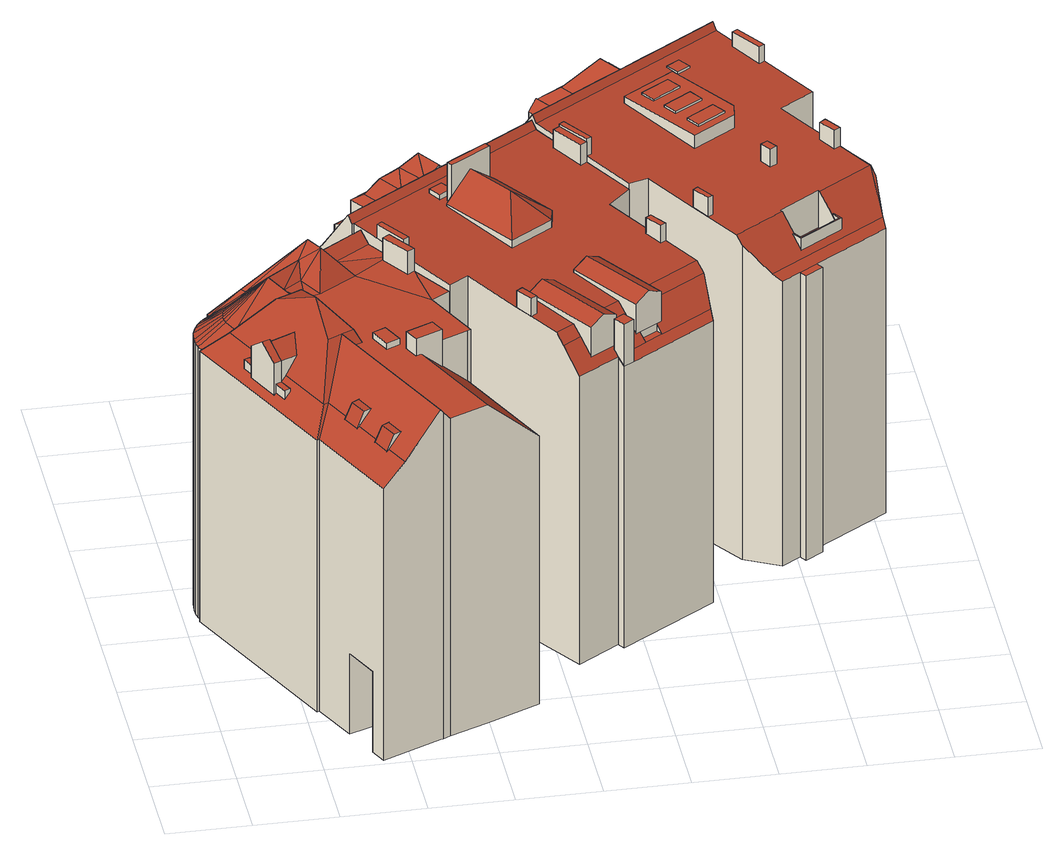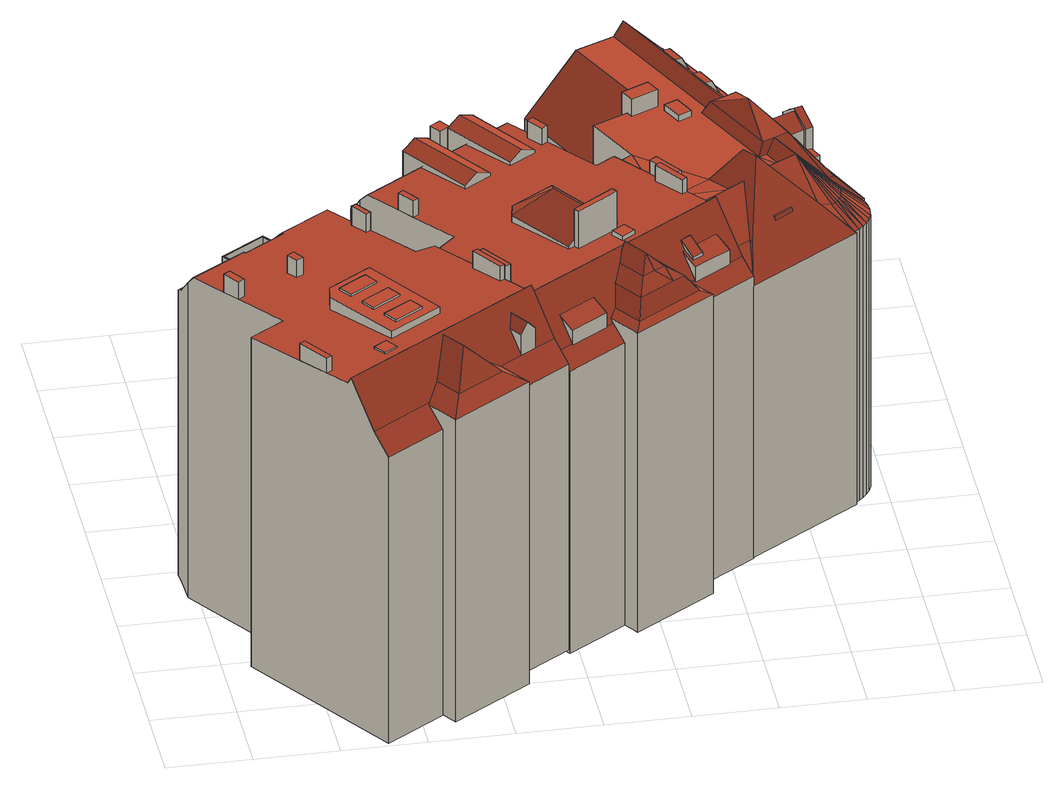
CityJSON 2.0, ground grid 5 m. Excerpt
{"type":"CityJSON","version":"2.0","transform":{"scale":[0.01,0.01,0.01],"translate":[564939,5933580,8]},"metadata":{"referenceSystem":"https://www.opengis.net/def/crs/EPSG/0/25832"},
"CityObjects":{
"building1":{"type":"Building","attributes":{"Grundfläche 2D":208.21,"Grundhöhe NN":8.44,"_sourceDataset":"Hamburg LoD3.0-HH Area 1 (2023), tile 6433","_sourceUrl":"https://suche.transparenz.hamburg.de/dataset/3d-gebaeudemodell-lod3-0-hh-hamburg5"},"children":["building1-1","building1-2","building1-3","building1-4","building1-5","building1-6","building1-7","building1-8","building1-9","building1-10"],"geometry":[{"type":"Solid","lod":"3","boundaries":[[[[0,1,2,3,4]],[[5,2,6]],[[2,1,6]],[[3,7,4]],[[8,7,9,10]],[[4,7,11]],[[7,8,11]],[[9,12,13]],[[9,13,10]],[[12,14,15]],[[12,15,13]],[[14,16,17]],[[14,17,15]],[[17,16,18,19]],[[19,18,20,21]],[[21,20,22,23]],[[23,22,24,25]],[[25,24,26,27,28]],[[27,26,29,30]],[[29,31,32,33,34,35,30]],[[33,32,36,37]],[[38,39,40,41,37,36,42,43]],[[37,41,40,39,38,43,44,45]],[[46,45,44,47,48]],[[49,50,51,52,53,54,55,56,57,46,48,58,59]],[[60,49,59,58,61,62]],[[53,63,64]],[[64,65,66,54,53]],[[67,65,68]],[[65,67,54,66]],[[67,68,69,70]],[[5,6,70,69,71,72]],[[73,54,67,70,6,1,0]],[[0,74,73]],[[74,0,11]],[[0,4,11]],[[74,75,76]],[[75,74,11]],[[74,76,77]],[[74,77,73]],[[78,76,75,79]],[[79,75,27]],[[8,75,11]],[[75,8,10]],[[27,75,25,28]],[[25,75,23]],[[23,75,21]],[[21,75,19]],[[19,75,17]],[[17,75,15]],[[15,75,13]],[[13,75,10]],[[56,76,78]],[[76,56,77]],[[80,57,56,81]],[[46,57,80,45]],[[81,56,78,79]],[[56,55,77]],[[82,45,80,83]],[[37,45,82,33]],[[80,81,83]],[[84,83,81,79]],[[83,84,30,35,34,33,82]],[[84,79,27]],[[30,84,27]],[[77,55,73]],[[55,54,73]],[[62,51,50,49,60]],[[85,3,2,86]],[[87,7,3,85]],[[88,9,7,87]],[[89,12,9,88]],[[90,14,12,89]],[[91,16,14,90]],[[92,18,16,91]],[[93,20,18,92]],[[94,22,20,93]],[[95,24,22,94]],[[96,26,24,95]],[[97,29,26,96]],[[98,32,31,29,97]],[[99,36,32,98]],[[99,100,101,102,103,104,42,36]],[[105,106,47,44,43,42,104]],[[107,48,47,106]],[[108,109,61,58,48,107]],[[109,110,111,112,113,114,62,61]],[[52,51,62,114,115]],[[116,53,52,115]],[[117,63,53,116]],[[118,119,71,69,68,65,64,63,117]],[[120,72,71,119]],[[86,2,5,72,120]],[[110,103,102,111]],[[100,113,112,101]],[[113,100,99,98,97,96,95,94,93,92,91,90,89,88,87,85,86,120,119,118,117,116,115,114]],[[108,107,106,105,104,103,110,109]],[[111,102,101,112]]]],"semantics":{"surfaces":[{"type":"RoofSurface"},{"type":"WallSurface"},{"type":"GroundSurface"},{"type":"OuterCeilingSurface"}],"values":[[0,0,0,0,0,0,0,0,0,0,0,0,0,0,0,0,0,0,0,0,0,0,0,0,0,0,0,0,0,0,0,0,0,0,0,0,0,0,0,0,0,0,0,0,0,0,0,0,0,0,0,0,0,0,0,0,0,0,0,0,0,0,0,0,0,0,0,1,1,1,1,1,1,1,1,1,1,1,1,1,1,1,1,1,1,1,1,1,1,1,1,1,1,1,1,2,2,3]]}}]},
"building1-1":{"type":"BuildingInstallation","attributes":{"relationToConstruction":"outside","_sourceDataset":"Hamburg LoD3.0-HH Area 1 (2023), tile 6433","_sourceUrl":"https://suche.transparenz.hamburg.de/dataset/3d-gebaeudemodell-lod3-0-hh-hamburg5"},"parents":["building1"],"geometry":[{"type":"MultiSurface","lod":"3","boundaries":[[[121,122,123,124]],[[125,122,121,126]],[[124,126,121]],[[125,123,122]]],"semantics":{"surfaces":[{"type":"RoofSurface"},{"type":"WallSurface"}],"values":[0,0,1,1]}}]},
"building1-2":{"type":"BuildingInstallation","attributes":{"relationToConstruction":"outside","_sourceDataset":"Hamburg LoD3.0-HH Area 1 (2023), tile 6433","_sourceUrl":"https://suche.transparenz.hamburg.de/dataset/3d-gebaeudemodell-lod3-0-hh-hamburg5"},"parents":["building1"],"geometry":[{"type":"MultiSurface","lod":"3","boundaries":[[[127,128,129,130]],[[127,130,131,132]],[[34,132,131,133]],[[134,129,128,35]]],"semantics":{"surfaces":[{"type":"RoofSurface"},{"type":"WallSurface"}],"values":[0,0,1,1]}}]},
"building1-3":{"type":"BuildingInstallation","attributes":{"relationToConstruction":"outside","_sourceDataset":"Hamburg LoD3.0-HH Area 1 (2023), tile 6433","_sourceUrl":"https://suche.transparenz.hamburg.de/dataset/3d-gebaeudemodell-lod3-0-hh-hamburg5"},"parents":["building1"],"geometry":[{"type":"MultiSurface","lod":"3","boundaries":[[[135,136,137,138]],[[139,140,136,135]],[[41,139,135,138]],[[40,137,136,140]]],"semantics":{"surfaces":[{"type":"RoofSurface"},{"type":"WallSurface"}],"values":[0,0,1,1]}}]},
"building1-4":{"type":"BuildingInstallation","attributes":{"relationToConstruction":"outside","_sourceDataset":"Hamburg LoD3.0-HH Area 1 (2023), tile 6433","_sourceUrl":"https://suche.transparenz.hamburg.de/dataset/3d-gebaeudemodell-lod3-0-hh-hamburg5"},"parents":["building1"],"geometry":[{"type":"MultiSurface","lod":"3","boundaries":[[[141,142,143,144,145,146]],[[147,148,142,141,149,150,151]],[[143,152,153,154,155,145,144]],[[149,141,146,145,155,156,150]],[[156,157,158,159,147,151,150]],[[159,160,133,131,130,129,134,161,152,143,142,148,147]]],"semantics":{"surfaces":[{"type":"RoofSurface"},{"type":"WallSurface"}],"values":[0,0,1,1,1,1]}}]},
"building1-5":{"type":"BuildingInstallation","attributes":{"relationToConstruction":"outside","_sourceDataset":"Hamburg LoD3.0-HH Area 1 (2023), tile 6433","_sourceUrl":"https://suche.transparenz.hamburg.de/dataset/3d-gebaeudemodell-lod3-0-hh-hamburg5"},"parents":["building1"],"geometry":[{"type":"MultiSurface","lod":"3","boundaries":[[[162,163,164,165,166]],[[166,165,167,168]],[[39,162,166,168]],[[38,169,167,165,164,163]]],"semantics":{"surfaces":[{"type":"RoofSurface"},{"type":"WallSurface"}],"values":[0,0,1,1]}}]},
"building1-6":{"type":"BuildingInstallation","attributes":{"relationToConstruction":"outside","_sourceDataset":"Hamburg LoD3.0-HH Area 1 (2023), tile 6433","_sourceUrl":"https://suche.transparenz.hamburg.de/dataset/3d-gebaeudemodell-lod3-0-hh-hamburg5"},"parents":["building1"],"geometry":[{"type":"MultiSurface","lod":"3","boundaries":[[[158,170,171,159]],[[172,170,158,157]],[[173,171,170,172]],[[171,173,160,159]]],"semantics":{"surfaces":[{"type":"RoofSurface"},{"type":"WallSurface"}],"values":[0,1,1,1]}}]},
"building1-7":{"type":"BuildingInstallation","attributes":{"relationToConstruction":"outside","_sourceDataset":"Hamburg LoD3.0-HH Area 1 (2023), tile 6433","_sourceUrl":"https://suche.transparenz.hamburg.de/dataset/3d-gebaeudemodell-lod3-0-hh-hamburg5"},"parents":["building1"],"geometry":[{"type":"MultiSurface","lod":"3","boundaries":[[[174,153,152,175]],[[152,161,176,175]],[[177,174,175,176]],[[154,153,174,177]]],"semantics":{"surfaces":[{"type":"RoofSurface"},{"type":"WallSurface"}],"values":[0,1,1,1]}}]},
"building1-8":{"type":"BuildingInstallation","attributes":{"relationToConstruction":"outside","_sourceDataset":"Hamburg LoD3.0-HH Area 1 (2023), tile 6433","_sourceUrl":"https://suche.transparenz.hamburg.de/dataset/3d-gebaeudemodell-lod3-0-hh-hamburg5"},"parents":["building1"],"geometry":[{"type":"MultiSurface","lod":"3","boundaries":[[[178,179,180,181]],[[181,182,183,178]],[[184,179,178,183]],[[185,180,179,184]],[[182,181,180,185]]],"semantics":{"surfaces":[{"type":"RoofSurface"},{"type":"WallSurface"}],"values":[0,1,1,1,1]}}]},
"building1-9":{"type":"BuildingInstallation","attributes":{"relationToConstruction":"outside","_sourceDataset":"Hamburg LoD3.0-HH Area 1 (2023), tile 6433","_sourceUrl":"https://suche.transparenz.hamburg.de/dataset/3d-gebaeudemodell-lod3-0-hh-hamburg5"},"parents":["building1"],"geometry":[{"type":"MultiSurface","lod":"3","boundaries":[[[186,187,188,189,190,191]],[[192,193,190,189]],[[194,195,186,191,190,193]],[[186,195,59,196,187]],[[196,60,50,192,189,188,187]]],"semantics":{"surfaces":[{"type":"RoofSurface"},{"type":"WallSurface"}],"values":[0,1,1,1,1]}}]},
"building1-10":{"type":"BuildingInstallation","attributes":{"relationToConstruction":"outside","_sourceDataset":"Hamburg LoD3.0-HH Area 1 (2023), tile 6433","_sourceUrl":"https://suche.transparenz.hamburg.de/dataset/3d-gebaeudemodell-lod3-0-hh-hamburg5"},"parents":["building1"],"geometry":[{"type":"MultiSurface","lod":"3","boundaries":[[[197,198,199,200]],[[198,66,201,202,199]],[[199,202,64,200]],[[64,65,197,200]],[[66,198,197,65]]],"semantics":{"surfaces":[{"type":"RoofSurface"},{"type":"WallSurface"}],"values":[0,1,1,1,1]}}]},
"building2":{"type":"Building","attributes":{"Grundfläche 2D":261.04,"Grundhöhe NN":8.36,"_sourceDataset":"Hamburg LoD3.0-HH Area 1 (2023), tile 6433","_sourceUrl":"https://suche.transparenz.hamburg.de/dataset/3d-gebaeudemodell-lod3-0-hh-hamburg5"},"children":["building2-1","building2-2","building2-3","building2-4","building2-5","building2-6","building2-7","building2-8","building2-9","building2-10","building2-11","building2-12","building2-13"],"geometry":[{"type":"MultiSurface","lod":"3","boundaries":[[[203,204,205]],[[206,207,208,209,203,205]],[[204,210,205]],[[206,205,210,211,212]],[[213,214,215,216,217,218]],[[215,214,219]],[[216,220,221,222,217]],[[221,220,223]],[[224,225,226,227]],[[225,228,229,226]],[[228,221,223,229]],[[230,231,232,225,224]],[[231,233,234,232]],[[235,236,237,238,239,240,241]],[[235,241,242]],[[239,238,218,217]],[[225,232,243]],[[225,243,228]],[[243,232,234,244]],[[233,240,239,234]],[[228,243,244]],[[221,228,222]],[[222,228,244]],[[244,234,239,217,222]],[[245,246,247,248,249,250,251,252]],[[253,254,255,256,257,258,259]],[[241,240,233,231,230,260,261,262,258,257,256,255,263]],[[250,249,248,264,265,266,260,227,226,229,223,220,216,215]],[[250,215,267]],[[250,267,251]],[[268,269,262,261,260,266,265,264,270,271]],[[272,273,274,275,276,277,278,279,280,281,282,283]],[[284,285,286,287,288,289,282,281,280,279,278,277,290,291]],[[292,289,288,285,284,291,293,294]],[[295,296,297,298,299,268,271,300,301,302,303,304,305,306,307,276,275,274,273,272,283,308],[309,310,311,312,313,314,315,316]],[[203,310,309,204]],[[316,210,204,309]],[[315,211,210,316]],[[315,314,212,211]],[[311,209,208,207,313,312]],[[310,203,209,311]],[[267,215,219]],[[260,224,227]],[[260,230,224]],[[263,242,241]],[[254,317,318,319,238,237,236,235,242,263,255]],[[213,218,320,321,246,245,252,251,267,219,214]],[[238,319,320,218]],[[322,247,246,254,253,323]],[[324,270,264,248,247,322]],[[325,271,270,324]],[[326,327,328,329,304,303,302,301,300,271,325]],[[330,305,304,329]],[[331,290,277,276,307,306,305,330]],[[332,291,290,331]],[[333,293,291,332]],[[334,292,294,293,333]],[[335,282,289,292,334]],[[336,296,295,308,283,282,335]],[[337,297,296,336]],[[338,339,323,253,259,258,262,269,268,299,298,297,337]],[[331,330,329,328,327,326,325,324,322,323,339,338,337,336,335,334,333,332]]],"semantics":{"surfaces":[{"type":"RoofSurface"},{"type":"WallSurface"},{"type":"GroundSurface"}],"values":[0,0,0,0,0,0,0,0,0,0,0,0,0,0,0,0,0,0,0,0,0,0,0,0,0,0,0,0,0,0,0,0,0,0,0,1,1,1,1,1,1,1,1,1,1,1,1,1,1,1,1,1,1,1,1,1,1,1,1,1,1,2]}}]},
"building2-1":{"type":"BuildingInstallation","attributes":{"relationToConstruction":"outside","_sourceDataset":"Hamburg LoD3.0-HH Area 1 (2023), tile 6433","_sourceUrl":"https://suche.transparenz.hamburg.de/dataset/3d-gebaeudemodell-lod3-0-hh-hamburg5"},"parents":["building2"],"geometry":[{"type":"MultiSurface","lod":"3","boundaries":[[[340,341,342,343]],[[343,295,344,340]],[[345,341,340,344]],[[341,345,308,342]],[[342,308,295,343]]],"semantics":{"surfaces":[{"type":"RoofSurface"},{"type":"WallSurface"}],"values":[0,1,1,1,1]}}]},
"building2-2":{"type":"BuildingInstallation","attributes":{"relationToConstruction":"outside","_sourceDataset":"Hamburg LoD3.0-HH Area 1 (2023), tile 6433","_sourceUrl":"https://suche.transparenz.hamburg.de/dataset/3d-gebaeudemodell-lod3-0-hh-hamburg5"},"parents":["building2"],"geometry":[{"type":"MultiSurface","lod":"3","boundaries":[[[346,347,348,349]],[[350,347,346,351]],[[347,350,352,348]],[[353,349,348,352]],[[349,353,351,346]]],"semantics":{"surfaces":[{"type":"RoofSurface"},{"type":"WallSurface"}],"values":[0,1,1,1,1]}}]},
"building2-3":{"type":"BuildingInstallation","attributes":{"relationToConstruction":"outside","_sourceDataset":"Hamburg LoD3.0-HH Area 1 (2023), tile 6433","_sourceUrl":"https://suche.transparenz.hamburg.de/dataset/3d-gebaeudemodell-lod3-0-hh-hamburg5"},"parents":["building2"],"geometry":[{"type":"MultiSurface","lod":"3","boundaries":[[[354,355,356,357,358,359]],[[357,356,360,361,362]],[[357,362,363,364,358]],[[359,358,364,273,280,365,354]],[[354,365,286,287,366,361,360,356,355]],[[272,363,362,361,366,281]]],"semantics":{"surfaces":[{"type":"RoofSurface"},{"type":"WallSurface"}],"values":[0,0,1,1,1,1]}}]},
"building2-4":{"type":"BuildingInstallation","attributes":{"relationToConstruction":"outside","_sourceDataset":"Hamburg LoD3.0-HH Area 1 (2023), tile 6433","_sourceUrl":"https://suche.transparenz.hamburg.de/dataset/3d-gebaeudemodell-lod3-0-hh-hamburg5"},"parents":["building2"],"geometry":[{"type":"MultiSurface","lod":"3","boundaries":[[[367,368,369,370]],[[368,371,372,369]],[[373,374,370,369,372]],[[375,367,370,374]],[[376,371,368,367,375]]],"semantics":{"surfaces":[{"type":"RoofSurface"},{"type":"WallSurface"}],"values":[0,1,1,1,1]}}]},
"building2-5":{"type":"BuildingInstallation","attributes":{"relationToConstruction":"outside","_sourceDataset":"Hamburg LoD3.0-HH Area 1 (2023), tile 6433","_sourceUrl":"https://suche.transparenz.hamburg.de/dataset/3d-gebaeudemodell-lod3-0-hh-hamburg5"},"parents":["building2"],"geometry":[{"type":"MultiSurface","lod":"3","boundaries":[[[377,378,379,380,381,376,375,374,373,382,383]],[[378,377,384,385,379]],[[379,385,249,381,380]],[[384,377,383,382,250]]],"semantics":{"surfaces":[{"type":"RoofSurface"},{"type":"WallSurface"}],"values":[0,1,1,1]}}]},
"building2-6":{"type":"BuildingInstallation","attributes":{"relationToConstruction":"outside","_sourceDataset":"Hamburg LoD3.0-HH Area 1 (2023), tile 6433","_sourceUrl":"https://suche.transparenz.hamburg.de/dataset/3d-gebaeudemodell-lod3-0-hh-hamburg5"},"parents":["building2"],"geometry":[{"type":"MultiSurface","lod":"3","boundaries":[[[386,387,388,389]],[[389,306,307,386]],[[386,307,390,387]],[[391,388,387,390]],[[388,391,306,389]]],"semantics":{"surfaces":[{"type":"RoofSurface"},{"type":"WallSurface"}],"values":[0,1,1,1,1]}}]},
"building2-7":{"type":"BuildingInstallation","attributes":{"relationToConstruction":"outside","_sourceDataset":"Hamburg LoD3.0-HH Area 1 (2023), tile 6433","_sourceUrl":"https://suche.transparenz.hamburg.de/dataset/3d-gebaeudemodell-lod3-0-hh-hamburg5"},"parents":["building2"],"geometry":[{"type":"MultiSurface","lod":"3","boundaries":[[[392,393,394,395,396,397,398]],[[396,399,400,397]],[[256,401,393,392,398,397,400]],[[257,399,396,395,394]]],"semantics":{"surfaces":[{"type":"RoofSurface"},{"type":"WallSurface"}],"values":[0,1,1,1]}}]},
"building2-8":{"type":"BuildingInstallation","attributes":{"relationToConstruction":"outside","_sourceDataset":"Hamburg LoD3.0-HH Area 1 (2023), tile 6433","_sourceUrl":"https://suche.transparenz.hamburg.de/dataset/3d-gebaeudemodell-lod3-0-hh-hamburg5"},"parents":["building2"],"geometry":[{"type":"MultiSurface","lod":"3","boundaries":[[[402,403,404,405,406,407]],[[404,403,408,409,405]],[[409,313,207,406,405]],[[402,407,406,207,206,212]],[[314,408,403,402,212]]],"semantics":{"surfaces":[{"type":"RoofSurface"},{"type":"WallSurface"}],"values":[0,1,1,1,1]}}]},
"building2-9":{"type":"BuildingInstallation","attributes":{"relationToConstruction":"outside","_sourceDataset":"Hamburg LoD3.0-HH Area 1 (2023), tile 6433","_sourceUrl":"https://suche.transparenz.hamburg.de/dataset/3d-gebaeudemodell-lod3-0-hh-hamburg5"},"parents":["building2"],"geometry":[{"type":"MultiSurface","lod":"3","boundaries":[[[410,411,412,413,414]],[[284,415,413,412,294]],[[413,415,416,414]],[[414,416,291,293,411,410]],[[294,412,411,293]]],"semantics":{"surfaces":[{"type":"RoofSurface"},{"type":"WallSurface"}],"values":[0,1,1,1,1]}}]},
"building2-10":{"type":"BuildingInstallation","attributes":{"relationToConstruction":"outside","_sourceDataset":"Hamburg LoD3.0-HH Area 1 (2023), tile 6433","_sourceUrl":"https://suche.transparenz.hamburg.de/dataset/3d-gebaeudemodell-lod3-0-hh-hamburg5"},"parents":["building2"],"geometry":[{"type":"MultiSurface","lod":"3","boundaries":[[[417,285,288,418]],[[288,287,418]],[[418,287,286,417]],[[417,286,285]]],"semantics":{"surfaces":[{"type":"RoofSurface"},{"type":"WallSurface"}],"values":[0,1,1,1]}}]},
"building2-11":{"type":"BuildingInstallation","attributes":{"relationToConstruction":"outside","_sourceDataset":"Hamburg LoD3.0-HH Area 1 (2023), tile 6433","_sourceUrl":"https://suche.transparenz.hamburg.de/dataset/3d-gebaeudemodell-lod3-0-hh-hamburg5"},"parents":["building2"],"geometry":[{"type":"MultiSurface","lod":"3","boundaries":[[[419,420,421,422]],[[420,419,423,424]],[[420,424,425,426,421]],[[421,426,275,278,427,422]],[[419,422,427,428,423]],[[274,425,424,423,428,279]]],"semantics":{"surfaces":[{"type":"RoofSurface"},{"type":"WallSurface"}],"values":[0,0,1,1,1,1]}}]},
"building2-12":{"type":"BuildingInstallation","attributes":{"relationToConstruction":"outside","_sourceDataset":"Hamburg LoD3.0-HH Area 1 (2023), tile 6433","_sourceUrl":"https://suche.transparenz.hamburg.de/dataset/3d-gebaeudemodell-lod3-0-hh-hamburg5"},"parents":["building2"],"geometry":[{"type":"MultiSurface","lod":"3","boundaries":[[[429,430,431,432]],[[433,429,432,434]],[[429,433,298,430]],[[299,431,430,298]],[[431,299,434,432]]],"semantics":{"surfaces":[{"type":"RoofSurface"},{"type":"WallSurface"}],"values":[0,1,1,1,1]}}]},
"building2-13":{"type":"BuildingInstallation","attributes":{"relationToConstruction":"outside","_sourceDataset":"Hamburg LoD3.0-HH Area 1 (2023), tile 6433","_sourceUrl":"https://suche.transparenz.hamburg.de/dataset/3d-gebaeudemodell-lod3-0-hh-hamburg5"},"parents":["building2"],"geometry":[{"type":"MultiSurface","lod":"3","boundaries":[[[435,436,437,438]],[[436,301,302,437]],[[437,302,439,438]],[[438,439,440,435]],[[435,440,301,436]]],"semantics":{"surfaces":[{"type":"RoofSurface"},{"type":"WallSurface"}],"values":[0,1,1,1,1]}}]},
"building3":{"type":"Building","attributes":{"Grundfläche 2D":255.03,"Grundhöhe NN":8.52,"_sourceDataset":"Hamburg LoD3.0-HH Area 1 (2023), tile 6433","_sourceUrl":"https://suche.transparenz.hamburg.de/dataset/3d-gebaeudemodell-lod3-0-hh-hamburg5"},"children":["building3-1","building3-2","building3-3","building3-4","building3-5","building3-6","building3-7","building3-8","building3-9","building3-10","building3-11","building3-12"],"geometry":[{"type":"MultiSurface","lod":"3","boundaries":[[[441,442,443,444]],[[445,446,447,448,442,441]],[[449,450,451,444,443,452]],[[453,454,444,451]],[[445,441,454,453]],[[441,444,454]],[[455,456,457,458,459],[460,461,462,463],[464,465,466,467],[468,469,470,471]],[[472,473,474,475,476,477,478,479,480,481,482,446,445,453,451,450,483]],[[475,484,485,481,480,479,478,477,476]],[[486,487,488,489,490,491,485,484,492,493,494,495,496,497,498,499,500,501,502,503,504,505],[506,507,508,509,510]],[[511,503,502,512,513,514,515,516,517,499,498,518,519]],[[520,521,522,523,511,519,524,525]],[[520,525,526,527]],[[511,528,503]],[[483,450,449,529,530,473,472]],[[447,446,482,531,532]],[[452,443,533,534,529,449]],[[447,532,535,536,442,448]],[[442,536,533,443]],[[456,508,507,457]],[[506,458,457,507]],[[458,506,510,459]],[[509,455,459,510]],[[508,456,455,509]],[[537,538,539,494,493,492,484,475,474,473,530,540]],[[541,495,494,539]],[[542,543,518,498,497,496,495,541]],[[544,524,519,518,543]],[[545,525,524,544]],[[546,526,525,545]],[[547,527,526,546]],[[548,520,527,547]],[[549,522,521,520,548]],[[550,551,552,528,511,523,522,549]],[[553,488,487,486,505,504,503,528,552]],[[554,489,488,553]],[[555,531,482,481,485,491,490,489,554]],[[540,530,529,532,531,555]],[[552,551,550,549,548,547,546,545,544,543,542,541,539,538,537,540,555,554,553]]],"semantics":{"surfaces":[{"type":"RoofSurface"},{"type":"WallSurface"},{"type":"GroundSurface"}],"values":[0,0,0,0,0,0,0,0,0,0,0,0,0,0,0,0,1,1,1,1,1,1,1,1,1,1,1,1,1,1,1,1,1,1,1,1,1,1,2]}}]},
"building3-1":{"type":"BuildingInstallation","attributes":{"relationToConstruction":"outside","_sourceDataset":"Hamburg LoD3.0-HH Area 1 (2023), tile 6433","_sourceUrl":"https://suche.transparenz.hamburg.de/dataset/3d-gebaeudemodell-lod3-0-hh-hamburg5"},"parents":["building3"],"geometry":[{"type":"MultiSurface","lod":"3","boundaries":[[[556,557,558,559]],[[560,556,559,561]],[[562,557,556,560]],[[563,558,557,562]],[[561,559,558,563]]],"semantics":{"surfaces":[{"type":"RoofSurface"},{"type":"WallSurface"}],"values":[0,1,1,1,1]}}]},
"building3-2":{"type":"BuildingInstallation","attributes":{"relationToConstruction":"outside","_sourceDataset":"Hamburg LoD3.0-HH Area 1 (2023), tile 6433","_sourceUrl":"https://suche.transparenz.hamburg.de/dataset/3d-gebaeudemodell-lod3-0-hh-hamburg5"},"parents":["building3"],"geometry":[{"type":"MultiSurface","lod":"3","boundaries":[[[564,565,566,567]],[[493,564,567,492]],[[564,493,568,565]],[[569,566,565,568]],[[566,569,492,567]]],"semantics":{"surfaces":[{"type":"RoofSurface"},{"type":"WallSurface"}],"values":[0,1,1,1,1]}}]},
"building3-3":{"type":"BuildingInstallation","attributes":{"relationToConstruction":"outside","_sourceDataset":"Hamburg LoD3.0-HH Area 1 (2023), tile 6433","_sourceUrl":"https://suche.transparenz.hamburg.de/dataset/3d-gebaeudemodell-lod3-0-hh-hamburg5"},"parents":["building3"],"geometry":[{"type":"MultiSurface","lod":"3","boundaries":[[[570,571,572,573,574,575]],[[497,573,572,496]],[[576,574,573,497]],[[577,575,574,576]],[[578,579,571,570,575,577]],[[496,572,571,579]]],"semantics":{"surfaces":[{"type":"RoofSurface"},{"type":"WallSurface"}],"values":[0,1,1,1,1,1]}}]},
"building3-4":{"type":"BuildingInstallation","attributes":{"relationToConstruction":"outside","_sourceDataset":"Hamburg LoD3.0-HH Area 1 (2023), tile 6433","_sourceUrl":"https://suche.transparenz.hamburg.de/dataset/3d-gebaeudemodell-lod3-0-hh-hamburg5"},"parents":["building3"],"geometry":[{"type":"MultiSurface","lod":"3","boundaries":[[[580,581,582,583]],[[580,583,463,462]],[[461,581,580,462]],[[460,582,581,461]],[[463,583,582,460]]],"semantics":{"surfaces":[{"type":"RoofSurface"},{"type":"WallSurface"}],"values":[0,1,1,1,1]}}]},
"building3-5":{"type":"BuildingInstallation","attributes":{"relationToConstruction":"outside","_sourceDataset":"Hamburg LoD3.0-HH Area 1 (2023), tile 6433","_sourceUrl":"https://suche.transparenz.hamburg.de/dataset/3d-gebaeudemodell-lod3-0-hh-hamburg5"},"parents":["building3"],"geometry":[{"type":"MultiSurface","lod":"3","boundaries":[[[516,584,585,586,587,512,588,589]],[[590,585,584]],[[585,590,591,586]],[[587,586,591,592]],[[588,512,513,514]],[[588,514,515,589]],[[515,516,589]]],"semantics":{"surfaces":[{"type":"RoofSurface"},{"type":"WallSurface"}],"values":[0,1,1,1,1,1,1]}}]},
"building3-6":{"type":"BuildingInstallation","attributes":{"relationToConstruction":"outside","_sourceDataset":"Hamburg LoD3.0-HH Area 1 (2023), tile 6433","_sourceUrl":"https://suche.transparenz.hamburg.de/dataset/3d-gebaeudemodell-lod3-0-hh-hamburg5"},"parents":["building3"],"geometry":[{"type":"MultiSurface","lod":"3","boundaries":[[[593,594,595,596]],[[465,594,593,466]],[[593,596,467,466]],[[464,595,594,465]],[[467,596,595,464]]],"semantics":{"surfaces":[{"type":"RoofSurface"},{"type":"WallSurface"}],"values":[0,1,1,1,1]}}]},
"building3-7":{"type":"BuildingInstallation","attributes":{"relationToConstruction":"outside","_sourceDataset":"Hamburg LoD3.0-HH Area 1 (2023), tile 6433","_sourceUrl":"https://suche.transparenz.hamburg.de/dataset/3d-gebaeudemodell-lod3-0-hh-hamburg5"},"parents":["building3"],"geometry":[{"type":"MultiSurface","lod":"3","boundaries":[[[597,598,599,600,601,602]],[[603,604,599,598]],[[601,472,602]],[[603,483,604]],[[600,599,604,483,472,601]]],"semantics":{"surfaces":[{"type":"RoofSurface"},{"type":"WallSurface"}],"values":[0,0,1,1,1]}}]},
"building3-8":{"type":"BuildingInstallation","attributes":{"relationToConstruction":"outside","_sourceDataset":"Hamburg LoD3.0-HH Area 1 (2023), tile 6433","_sourceUrl":"https://suche.transparenz.hamburg.de/dataset/3d-gebaeudemodell-lod3-0-hh-hamburg5"},"parents":["building3"],"geometry":[{"type":"MultiSurface","lod":"3","boundaries":[[[605,606,607,608,609]],[[610,611,608,607,606,612]],[[608,611,505,609]],[[609,505,486,605]],[[605,486,612,606]]],"semantics":{"surfaces":[{"type":"RoofSurface"},{"type":"WallSurface"}],"values":[0,1,1,1,1]}}]},
"building3-9":{"type":"BuildingInstallation","attributes":{"relationToConstruction":"outside","_sourceDataset":"Hamburg LoD3.0-HH Area 1 (2023), tile 6433","_sourceUrl":"https://suche.transparenz.hamburg.de/dataset/3d-gebaeudemodell-lod3-0-hh-hamburg5"},"parents":["building3"],"geometry":[{"type":"MultiSurface","lod":"3","boundaries":[[[613,614,615,616]],[[613,616,471,470]],[[469,614,613,470]],[[468,615,614,469]],[[471,616,615,468]]],"semantics":{"surfaces":[{"type":"RoofSurface"},{"type":"WallSurface"}],"values":[0,1,1,1,1]}}]},
"building3-10":{"type":"BuildingInstallation","attributes":{"relationToConstruction":"outside","_sourceDataset":"Hamburg LoD3.0-HH Area 1 (2023), tile 6433","_sourceUrl":"https://suche.transparenz.hamburg.de/dataset/3d-gebaeudemodell-lod3-0-hh-hamburg5"},"parents":["building3"],"geometry":[{"type":"MultiSurface","lod":"3","boundaries":[[[617,618,619,620]],[[619,501,500,620]],[[515,617,620,500,499,517,516]],[[515,514,618,617]],[[619,618,514,513,512,502,501]]],"semantics":{"surfaces":[{"type":"RoofSurface"},{"type":"WallSurface"}],"values":[0,1,1,1,1]}}]},
"building3-11":{"type":"BuildingInstallation","attributes":{"relationToConstruction":"outside","_sourceDataset":"Hamburg LoD3.0-HH Area 1 (2023), tile 6433","_sourceUrl":"https://suche.transparenz.hamburg.de/dataset/3d-gebaeudemodell-lod3-0-hh-hamburg5"},"parents":["building3"],"geometry":[{"type":"MultiSurface","lod":"3","boundaries":[[[621,622,623,624]],[[625,621,624,626]],[[621,625,627,622]],[[628,623,622,627]],[[623,628,626,624]]],"semantics":{"surfaces":[{"type":"RoofSurface"},{"type":"WallSurface"}],"values":[0,1,1,1,1]}}]},
"building3-12":{"type":"BuildingInstallation","attributes":{"relationToConstruction":"outside","_sourceDataset":"Hamburg LoD3.0-HH Area 1 (2023), tile 6433","_sourceUrl":"https://suche.transparenz.hamburg.de/dataset/3d-gebaeudemodell-lod3-0-hh-hamburg5"},"parents":["building3"],"geometry":[{"type":"MultiSurface","lod":"3","boundaries":[[[629,630,631,632]],[[630,491,633,631]],[[633,634,632,631]],[[632,634,490,629]],[[629,490,491,630]]],"semantics":{"surfaces":[{"type":"RoofSurface"},{"type":"WallSurface"}],"values":[0,1,1,1,1]}}]}
},
"vertices":[
[746,1883,2352],[834,2253,2018],[860,2434,1845],[195,1994,1845],[378,1951,2018],[950,2299,2020],[847,2231,2019],[205,1980,1845],[315,1879,1976],[174,1958,1845],[295,1864,1976],[402,1925,2017],[145,1930,1845],[277,1846,1976],[120,1898,1845],[261,1824,1976],[100,1861,1845],[249,1799,1976],[85,1821,1842],[242,1773,1976],[77,1758,1841],[239,1746,1976],[79,1717,1840],[240,1719,1976],[87,1678,1840],[246,1694,1976],[101,1642,1838],[285,1599,1976],[256,1671,1976],[87,1636,1839],[249,1584,1976],[238,1305,1845],[566,591,1845],[631,750,1976],[477,1088,1976],[395,1265,1976],[580,597,1845],[661,764,1976],[908,225,1976],[859,333,1976],[786,491,1976],[736,600,1976],[843,24,1845],[974,82,1976],[1196,180,2232],[792,1061,2232],[865,1057,2153],[1211,186,2212],[1255,206,2153],[1192,945,2153],[1323,1005,2153],[1511,1091,2153],[1533,1101,2153],[1377,1441,2153],[996,1769,2153],[770,1619,2153],[677,1590,2153],[911,1078,2153],[1485,307,2153],[1214,898,2153],[1323,1005,2018],[1805,448,1824],[1511,1091,1824],[1486,1513,2153],[1329,1750,2159],[1217,1919,2163],[1175,1891,2161],[903,1911,2164],[1125,2058,2167],[1089,2111,2232],[827,1937,2229],[1059,2157,2182],[1048,2150,2182],[806,1793,2345],[688,1845,2245],[492,1716,2232],[573,1692,2153],[684,1763,2160],[630,1569,2153],[579,1525,2232],[866,1094,2232],[652,1559,2232],[707,1021,2232],[683,1283,2352],[494,1486,2232],[195,1994,44],[860,2434,44],[205,1980,44],[174,1958,44],[145,1930,44],[120,1898,44],[100,1861,44],[85,1821,44],[77,1758,44],[79,1717,44],[87,1678,44],[101,1642,44],[87,1636,44],[566,591,44],[580,597,44],[703,329,44],[703,329,580],[798,122,580],[798,122,44],[843,24,44],[1196,180,44],[1211,186,44],[1255,206,44],[1485,307,44],[1805,448,44],[1771,523,44],[1771,523,580],[1687,706,580],[1687,706,44],[1511,1091,44],[1533,1101,44],[1377,1441,44],[1486,1513,44],[1125,2058,44],[1059,2157,44],[1048,2150,44],
[683,2105,2081],[571,2031,2081],[577,2021,2085],[690,2095,2085],[564,2040,2054],[677,2115,2054],
[554,1236,2162],[464,1297,2083],[360,1249,2083],[399,1164,2162],[441,1072,2083],[545,1119,2083],[441,1072,1935],[360,1249,1935],
[770,615,2060],[820,507,2060],[863,527,2064],[813,635,2064],[724,594,1964],[774,486,1964],
[354,1144,2177],[399,1164,2177],[353,1264,2094],[318,1248,2094],[308,1243,2094],[315,1229,2106],[447,1059,2094],[441,1072,2104],[396,1051,2104],[402,1038,2094],[413,1043,2094],[353,1264,1955],[318,1248,1955],[318,1248,1896],[308,1243,1884],[402,1038,1884],[413,1043,1896],[413,1043,1955],[447,1059,1955],[447,1059,1935],[353,1264,1935],
[847,328,1964],[896,220,1964],[908,225,1989],[942,241,2060],[893,349,2060],[985,260,2064],[935,368,2064],[942,241,2015],
[448,965,1955],[483,981,1955],[448,965,1896],[483,981,1935],
[283,1326,1955],[317,1342,1955],[317,1342,1935],[283,1326,1896],
[975,1108,2193],[1033,981,2193],[1113,1018,2193],[1055,1145,2193],[1055,1145,2153],[975,1108,2153],[1033,981,2153],[1113,1018,2153],
[1182,883,2265],[1345,958,2265],[1323,1005,2265],[1305,1044,2265],[1142,970,2265],[1160,930,2265],[1305,1044,2153],[1142,970,2153],[1160,930,2153],[1182,883,2153],[1345,958,2018],
[1217,1919,2309],[1175,1891,2309],[1287,1723,2309],[1329,1750,2309],[1266,1754,2158],[1287,1723,2157],
[1902,1825,2250],[2157,1994,2250],[1943,2095,2404],[1761,2368,2404],[1641,2289,2283],[1618,2274,2260],[1608,2267,2250],[2177,2092,2250],[1922,2475,2250],[1887,2452,2283],[1210,2667,2022],[1260,2591,2022],[1273,2573,2022],[1333,2585,2055],[1226,2748,2055],[1151,2756,2022],[1272,2573,2022],[1429,2563,2156],[1411,2590,2156],[1313,2738,2156],[1493,2565,2204],[1622,2572,2317],[1528,2714,2317],[1537,2566,2238],[1585,2563,2279],[1422,2726,2225],[1528,2566,2230],[1648,2610,2272],[1664,2657,2230],[1559,2816,2230],[1707,2747,2156],[1590,2922,2156],[1749,2911,2022],[1697,2989,2022],[1664,3039,2022],[1638,3079,2022],[1616,3007,2055],[1724,2844,2055],[1759,2895,2022],[1759,2896,2022],[1490,2771,2230],[1383,2785,2156],[1228,2640,1938],[1210,2667,1908],[860,2434,1908],[913,2355,1997],[998,2412,1997],[1217,2557,1997],[1263,2588,1997],[1260,2591,1993],[2051,3224,1908],[1697,2989,1908],[1749,2911,1997],[1794,2940,1997],[2012,3085,1997],[2103,3145,1997],[2056,3216,1917],[1622,2572,2298],[1911,2763,2298],[2220,2968,2298],[1759,2896,2021],[1030,2179,2298],[1116,2236,2298],[1554,2527,2298],[1272,2573,2021],[2239,2940,2250],[2224,2963,2288],[1048,2150,2250],[1059,2157,2250],[2562,1357,2152],[2401,1250,2152],[2272,1165,2152],[2111,1058,2152],[2001,985,2152],[2032,938,2094],[2142,1011,2094],[2303,1117,2094],[2432,1203,2094],[2593,1310,2094],[2941,1541,2094],[2910,1588,2152],[2414,1032,1948],[2530,1109,1948],[2505,1146,1997],[2614,1218,1997],[2639,1181,1948],[2951,1388,1948],[2105,827,1948],[2352,991,1948],[2955,1330,1905],[2380,949,1905],[2442,990,1905],[2704,1898,2176],[2520,2176,2198],[2656,2311,2200],[2466,2597,2223],[2344,2782,2237],[1125,2058,2242],[1163,2001,2237],[1283,1820,2223],[1486,1513,2199],[1490,1508,2199],[1603,1583,2199],[1823,1253,2173],[1887,1156,2165],[2770,1798,2168],[2157,1994,2201],[1902,1825,2201],[1608,2267,2236],[1618,2274,2236],[1641,2289,2236],[1887,2452,2236],[1922,2475,2236],[2177,2092,2206],[1697,2989,37],[1664,3039,37],[1638,3079,37],[1151,2756,37],[1210,2667,37],[860,2434,36],[2051,3224,36],[1048,2150,36],[1059,2157,36],[1125,2058,36],[1163,2001,36],[1486,1513,36],[1490,1508,36],[1603,1583,36],[2105,827,36],[2352,991,36],[2380,949,36],[2955,1330,36],[2941,1541,36],[2520,2176,36],[2656,2311,36],[2224,2963,36],[2220,2968,36],
[2672,1877,2283],[2738,1777,2283],[2770,1798,2283],[2704,1898,2283],[2672,1877,2176],[2738,1777,2168],
[1659,2383,2272],[1611,2455,2272],[1532,2402,2272],[1580,2331,2272],[1611,2455,2246],[1659,2383,2240],[1532,2402,2246],[1580,2331,2240],
[2481,1129,2195],[2505,1146,2208],[2565,1185,2241],[2286,1605,2241],[2202,1550,2195],[2432,1203,2195],[2614,1218,2211],[2642,1236,2195],[2363,1657,2195],[2363,1657,2175],[2202,1550,2175],[2481,1129,1997],[2642,1236,1997],
[1161,2478,2129],[1215,2396,2199],[1276,2436,2199],[1221,2518,2129],[1215,2396,2186],[1276,2436,2186],[1260,2459,2147],[1221,2518,2111],[1161,2478,2111],[1200,2419,2147],
[1214,2561,2090],[1139,2511,2090],[996,2416,2090],[998,2412,2092],[1057,2324,2147],[1275,2469,2147],[1217,2557,2092],[1214,2561,1993],[996,2416,1993],
[1887,1156,2283],[1924,1181,2283],[1860,1278,2283],[1823,1253,2283],[1924,1181,2165],[1860,1278,2173],
[1803,2926,2101],[1852,2852,2147],[2071,2997,2147],[2012,3085,2092],[2010,3089,2090],[1791,2944,2090],[1794,2940,2092],[2010,3089,1993],[1791,2944,1993],[1803,2926,2021],
[1887,2452,2486],[1866,2483,2486],[1676,2357,2489],[1621,2320,2490],[1641,2289,2490],[1697,2326,2489],[1866,2483,2238],[1621,2320,2238],
[2352,991,2186],[2380,949,2186],[2442,990,2186],[2397,1058,2186],[2335,1017,2186],[2397,1058,1982],[2335,1017,1982],
[2505,1146,1948],[2614,1218,1948],
[2275,993,2241],[1996,1413,2241],[1912,1357,2195],[2191,937,2195],[2352,1044,2195],[2073,1464,2195],[2073,1464,2175],[1912,1357,2175],[2191,937,1997],[2352,1044,1997],
[2427,2571,2358],[2466,2597,2358],[2344,2782,2358],[2305,2756,2358],[2427,2571,2223],[2305,2756,2237],
[1195,2022,2331],[1163,2001,2331],[1283,1820,2331],[1315,1841,2331],[1315,1841,2223],[1195,2022,2237],
[2770,3705,2141],[2815,3848,2062],[2340,3532,2062],[2487,3517,2141],[2870,3555,2141],[2930,3655,2069],[2935,3667,2062],[2874,3759,2062],[2460,3351,2062],[2472,3351,2069],[2587,3367,2141],[2398,3444,2062],[2797,3357,2322],[2705,3495,2322],[3352,2872,2326],[3078,3285,2326],[2766,3077,2326],[3081,2602,2326],[3338,2773,2326],[3087,3108,2326],[2919,2997,2326],[2867,3077,2326],[3035,3188,2326],[3289,2804,2326],[3121,2693,2326],[3069,2772,2326],[3236,2884,2326],[3187,2958,2326],[3019,2847,2326],[2966,2926,2326],[3134,3038,2326],[2245,3200,2069],[2121,3118,2069],[2220,2968,2328],[2224,2963,2338],[2438,3105,2338],[2662,3254,2338],[2803,3347,2338],[2945,3441,2338],[3042,3505,2338],[3392,3738,2338],[3289,3893,2069],[2336,3260,2069],[2239,2940,2292],[3407,3716,2292],[3831,2632,2216],[3762,2735,2224],[3632,2931,2238],[3838,3067,2238],[3622,3392,2265],[3501,3574,2280],[2344,2782,2279],[2466,2597,2263],[2656,2311,2239],[2771,2347,2237],[2973,2043,2211],[3039,1944,2203],[3167,1752,2187],[3461,1947,2189],[3453,1959,2190],[3698,2121,2192],[3705,2109,2192],[4033,2327,2194],[3953,2447,2203],[3897,2532,2209],[3081,2602,2240],[2766,3077,2280],[3078,3285,2280],[3352,2872,2245],[3338,2773,2240],[4065,2113,1980],[3757,2031,2089],[3779,1998,2046],[3792,1979,2022],[3547,1817,2022],[3512,1870,2089],[3501,1886,2110],[3190,1716,2142],[3348,1637,1980],[3623,1754,1943],[3880,1925,1943],[4068,2050,1943],[4066,2103,1975],[3403,1609,1943],[3516,1684,1943],[3543,1642,1943],[3650,1713,1943],[4057,2291,2142],[2398,3444,1949],[2056,3216,1949],[3224,3992,1949],[2874,3759,1949],[2340,3532,57],[2398,3444,57],[2874,3759,57],[2815,3848,57],[2220,2968,52],[2224,2963,52],[2656,2311,52],[2056,3216,52],[2771,2347,52],[3167,1752,52],[3190,1716,52],[3403,1609,52],[3516,1684,52],[3543,1642,52],[3650,1713,52],[3623,1754,52],[4068,2050,52],[4066,2103,52],[4065,2113,52],[4057,2291,52],[3632,2931,52],[3838,3067,52],[3224,3992,52],
[3192,3372,2295],[3144,3445,2295],[3066,3393,2295],[3115,3320,2295],[3192,3372,2280],[3115,3320,2280],[3144,3445,2286],[3066,3393,2286],
[2466,2597,2376],[2495,2616,2376],[2372,2801,2376],[2344,2782,2376],[2495,2616,2263],[2372,2801,2279],
[3003,2059,2331],[3001,2062,2331],[2973,2043,2331],[3039,1944,2331],[3067,1962,2331],[3066,1963,2331],[3067,1962,2203],[3066,1963,2203],[3003,2059,2211],[3001,2062,2212],
[2867,3077,2339],[2919,2997,2339],[3087,3108,2339],[3035,3188,2339],
[3503,1863,2089],[3543,1803,2089],[3805,1977,2089],[3766,2036,2089],[3792,1979,2089],[3547,1817,2089],[3543,1803,2012],[3805,1977,2013],[3789,2002,2044],
[3069,2772,2339],[3121,2693,2339],[3289,2804,2339],[3236,2884,2339],
[2363,3118,2262],[2370,3118,2268],[2294,3232,2268],[2264,3213,2229],[2245,3200,2204],[2296,3122,2204],[2387,3183,2204],[2336,3260,2204],
[3831,2632,2331],[3793,2606,2331],[3857,2511,2331],[3859,2507,2331],[3897,2532,2331],[3857,2511,2209],[3859,2507,2209],[3793,2606,2216],
[2966,2926,2339],[3019,2847,2339],[3187,2958,2339],[3134,3038,2339],
[3547,1817,1948],[3792,1979,1948],[3698,2121,1948],[3453,1959,1948],
[3471,2375,2331],[3513,2403,2331],[3470,2468,2331],[3428,2440,2331],[3471,2375,2214],[3428,2440,2218],[3513,2403,2214],[3470,2468,2218],
[3622,3392,2376],[3501,3574,2376],[3467,3552,2376],[3588,3369,2376],[3467,3552,2280],[3588,3369,2265]
]}
